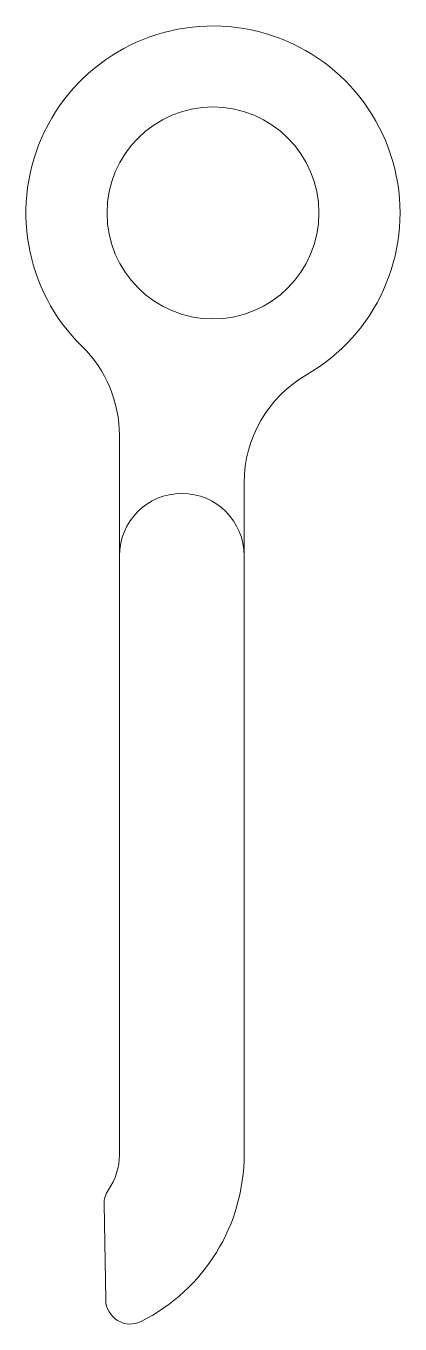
# Model space of a CAD drawing. Header units: millimetres. Extents: x 126.3 to 159.8, y 120.1 to 146.6.
# Drawn here: x 152.18 to 159.8, y 120.13 to 146.58 of the extents above.
import ezdxf

# ---------------------------------------------------------------- set-up
doc = ezdxf.new("R2010")
doc.units = ezdxf.units.MM

msp = doc.modelspace()

# ---------------------------------------------------------------- linework, layer by layer
at = {"color": 7, "linetype": 'Continuous', "lineweight": 15}
for p, q in [((154.08, 138.24), (154.08, 135.79)), ((156.62, 135.79), (156.62, 137.276)), ((154.08, 135.79), (154.08, 123.591)), ((156.62, 123.591), (156.62, 135.79)), ((153.766, 122.575), (153.8, 120.626))]:
    msp.add_line(p, q, dxfattribs=at)
msp.add_circle((155.985, 142.775), 2.159, dxfattribs=at)
for centre, radius, start, end in [((155.985, 142.775), 3.81, 300, 225.573), ((151.54, 138.24), 2.54, 0, 45.573), ((159.16, 137.276), 2.54, 120, 180), ((155.35, 135.79), 1.27, 90, 180), ((155.35, 135.79), 1.27, 360, 90), ((152.81, 123.591), 1.27, 325.317, 0), ((152.81, 123.591), 3.81, 296.7439, 0), ((154.266, 122.583), 0.5, 145.317, 181), ((154.3, 120.635), 0.5, 181, 296.7439)]:
    msp.add_arc(centre, radius, start, end, dxfattribs=at)

doc.saveas('drawing.dxf')
